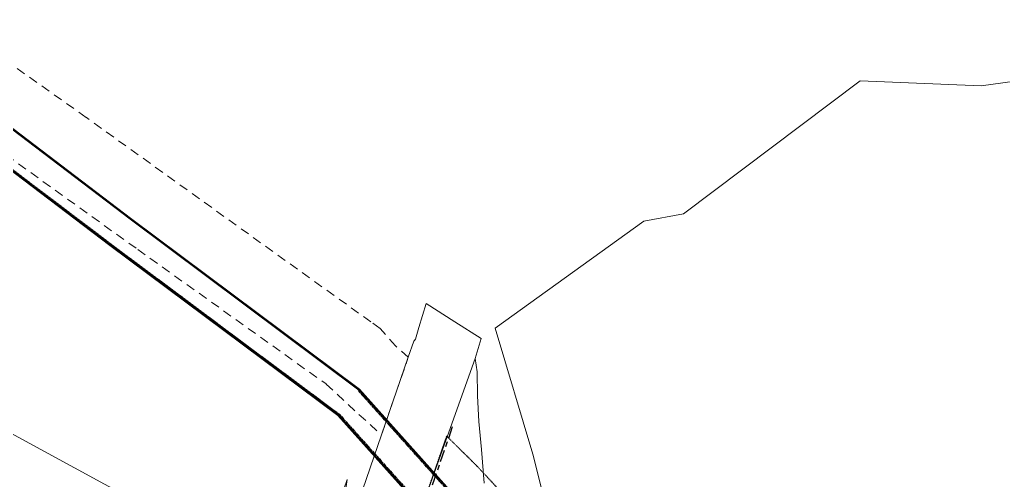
# Model space of a CAD drawing. Header units: metres. Extents: x 301341 to 310479, y 6262403 to 6265281.
# Drawn here: x 302866.3 to 303192.5, y 6265109.7 to 6265262.4 of the extents above; entities that cross this region are included whole.
import ezdxf

# ---------------------------------------------------------------- set-up
doc = ezdxf.new("R2010")
doc.units = ezdxf.units.M
for name, pattern in [('Cable Exist OH', [1, 1, 0]), ('Cable Exist UG', [8.2, 4, -1.2, 1.8, -1.2]), ('Dash', [5, 3, -2]), ('HIDDEN', [0.375, 0.25, -0.125]), ('HIDDEN2', [0.1875, 0.125, -0.0625])]:
    doc.linetypes.add(name, pattern=pattern)
for name, color, linetype in [('_User_HV_Exist', 7, 'Continuous'), ('Mains_HV_EXT', 7, 'Continuous'), ('Mains_TR_EXT', 7, 'Continuous')]:
    doc.layers.add(name, color=color, linetype=linetype)
for name, color, linetype, lineweight in [('Cadastre Easements_SP_EXT', 9, 'Continuous', 5), ('Cadastre Land Parcels_SP_EXT', 9, 'Continuous', 5), ('Cadastre Other Property_SP_EXT', 9, 'HIDDEN', 5), ('Cadastre Roads_SP_EXT', 9, 'Continuous', 5)]:
    doc.layers.add(name, color=color, linetype=linetype, lineweight=lineweight)
doc.styles.get("Standard").update_dxf_attribs({"font": 'arial.ttf'})
doc.linetypes.add('Cable E OH', pattern='A,9.4,["E",Standard,S=1.7,R=0,X=0,Y=-1],0', length=9.4)
doc.linetypes.add('Cable P UG', pattern='A,6,-0.5,["P",Standard,S=1.7,R=0,X=0.5,Y=-1],-2.9', length=9.4)

msp = doc.modelspace()

# ---------------------------------------------------------------- linework, layer by layer
at = {"layer": '_User_HV_Exist', "linetype": 'Cable E OH'}
for points in [[(302602.42, 6265112.28), (302689.77, 6265173.12), (302750.43, 6265216.12), (302816.53, 6265262.44), (302903.08, 6265196.66), (302978.98, 6265139.91), (303054.64, 6265055.44), (303127.76, 6264970.53), (303196.49, 6264890.56), (303262.44, 6264813.95), (303394.95, 6264773.85), (303467.71, 6264751.92), (303530.28, 6264733.3), (303596.89, 6264832.68), (303650.22, 6264912.19)], [(303659.45, 6264905.95), (303605.32, 6264827.29), (303605.32, 6264827.29), (303534.25, 6264720.83), (303435.22, 6264750.26), (303324.01, 6264783.66), (303256.65, 6264803.13), (303188.08, 6264883.02), (303119.07, 6264963.16), (303046.1, 6265048.39), (302971.84, 6265131.22), (302896.18, 6265187.6), (302816.12, 6265248.3), (302756.69, 6265206.96), (302695.92, 6265164.14), (302611.45, 6265101.11), (302561.7, 6265020.73)]]:
    msp.add_lwpolyline(points, dxfattribs=at)
at = {"layer": '_User_HV_Exist', "linetype": 'Cable P UG'}
for points in [[(302602.65, 6265112.07), (302689.95, 6265172.88), (302750.61, 6265215.88), (302816.53, 6265262.06), (302902.9, 6265196.42), (302978.77, 6265139.68), (303054.42, 6265055.24), (303127.54, 6264970.34), (303196.27, 6264890.36), (303262.27, 6264813.69), (303394.87, 6264773.56), (303467.63, 6264751.63), (303530.41, 6264732.95), (303597.14, 6264832.51), (303650.46, 6264912.02)], [(303659.2, 6264906.12), (303605.08, 6264827.46), (303534.12, 6264721.18), (303435.31, 6264750.55), (303324.09, 6264783.95), (303256.81, 6264803.4), (303188.31, 6264883.21), (303119.3, 6264963.36), (303046.33, 6265048.59), (302972.04, 6265131.44), (302896.36, 6265187.84), (302816.13, 6265248.67), (302756.53, 6265207.21), (302695.75, 6265164.38), (302611.22, 6265101.31), (302561.44, 6265020.88)]]:
    msp.add_lwpolyline(points, dxfattribs=at)
at = {"layer": 'Cadastre Easements_SP_EXT', "linetype": 'Dash'}
msp.add_lwpolyline([(302825.31, 6265243.81), (302905.45, 6265186.26), (302967.89, 6265141.66), (302967.92, 6265141.63), (302978.82, 6265131.55), (302986.27, 6265124.76), (302995.15, 6265150.56), (302990.89, 6265154.29), (302990.87, 6265154.31), (302985.8, 6265160.07), (302982.77, 6265162.24), (302888.42, 6265229.99), (302888.34, 6265230.05), (302865.39, 6265246.34)], dxfattribs=at)
at = {"layer": 'Cadastre Land Parcels_SP_EXT', "linetype": 'Continuous'}
msp.add_lwpolyline([(302963.63, 6265070.79), (302961.67, 6265071.85), (302865.77, 6265124.07), (302800.47, 6265159.59), (302754.79, 6265184.43), (302746.16, 6265189.12), (302738.05, 6265193.54), (302713.06, 6265207.13), (302637.6, 6265248.17), (302636.64, 6265240.65), (302636.12, 6265227.06), (302638.55, 6265214.11), (302649.29, 6265202.18), (302654.77, 6265186.23), (302646.98, 6265170.13), (302627.65, 6265155.81), (302608.31, 6265141.69), (302616, 6265138.2), (302642.73, 6265126.09), (302831.42, 6265040.55), (302937.05, 6264994.43), (302963.63, 6265070.79)], close=True, dxfattribs=at)
for points in [[(303244.12, 6265248.65), (303185.16, 6265240.47), (303144.96, 6265242.19), (303086.37, 6265198.11), (303073.22, 6265195.62), (303023.96, 6265160.17), (303036.41, 6265118.35), (303042.76, 6265093.26), (303040.17, 6265070.11), (303036.3, 6265057.34), (303055.6, 6265051.49), (303070.81, 6265045.45), (303073.92, 6265033.81), (303081.16, 6265036.84), (303110.3, 6265051.86), (303139.89, 6265052.58), (303163.86, 6265048.61), (303183.67, 6265042.36), (303203.8, 6265023.82)], [(303020.34, 6265108.78), (303019.43, 6265120), (303018.6, 6265129.28), (303018.08, 6265137.76), (303017.99, 6265145.73), (303017.29, 6265150.12), (302989.47, 6265072.26)]]:
    msp.add_lwpolyline(points, dxfattribs=at)
at = {"layer": 'Cadastre Other Property_SP_EXT', "linetype": 'HIDDEN2'}
msp.add_lwpolyline([(303386.9, 6264793.04), (303334.17, 6264808.18), (303284.74, 6264822.84), (303269.24, 6264827.75), (303229.24, 6264875.29), (303197.92, 6264911.59), (303173.71, 6264939.6), (303122.31, 6264999.05), (303094.14, 6265031.63), (303067.57, 6265062.39), (303042.08, 6265088.5), (303017.7, 6265114.71), (303007.88, 6265124.39), (303007.88, 6265124.39), (302996.37, 6265091.31), (303047.58, 6265031.97), (303111.34, 6264958.23), (303195.73, 6264860.6), (303249.17, 6264797.43), (303278.22, 6264788.19), (303330.15, 6264772.88), (303341.64, 6264769.8), (303404.31, 6264751.49)], dxfattribs=at)
at = {"layer": 'Cadastre Roads_SP_EXT', "linetype": 'Continuous'}
for points in [[(302989.47, 6265072.26), (303017.29, 6265150.12), (303017.29, 6265150.12), (303019.34, 6265156.72), (303010.61, 6265162.27), (303001.07, 6265168.33), (302998.69, 6265160.39), (302997.51, 6265156.49), (302997.09, 6265156.01), (302996.99, 6265155.89), (302995.15, 6265150.56), (302986.27, 6265124.76), (302971.23, 6265081.05)], [(302970.74, 6265081.34), (302974.94, 6265109.95), (302965.91, 6265084.03)]]:
    msp.add_lwpolyline(points, dxfattribs=at)
at = {"layer": 'Mains_HV_EXT', "linetype": 'Cable Exist UG'}
msp.add_lwpolyline([(303009.76, 6265127.41), (302991.09, 6265073.34), (302986.24, 6265070.22), (302972.22, 6265030.59), (302974.54, 6265025.03), (302944.18, 6264939.02), (302917.21, 6264948.8)], dxfattribs=at)
at = {"layer": 'Mains_TR_EXT', "linetype": 'Cable Exist OH'}
for points in [[(302816.13, 6265249.04), (302896.54, 6265188.08), (302972.24, 6265131.67), (303046.55, 6265048.79), (303119.53, 6264963.55), (303188.54, 6264883.41), (303256.98, 6264803.66)], [(302978.57, 6265139.46), (303054.19, 6265055.04), (303127.31, 6264970.14), (303196.04, 6264890.17), (303262.1, 6264813.43)]]:
    msp.add_lwpolyline(points, dxfattribs=at)

doc.saveas('drawing.dxf')
